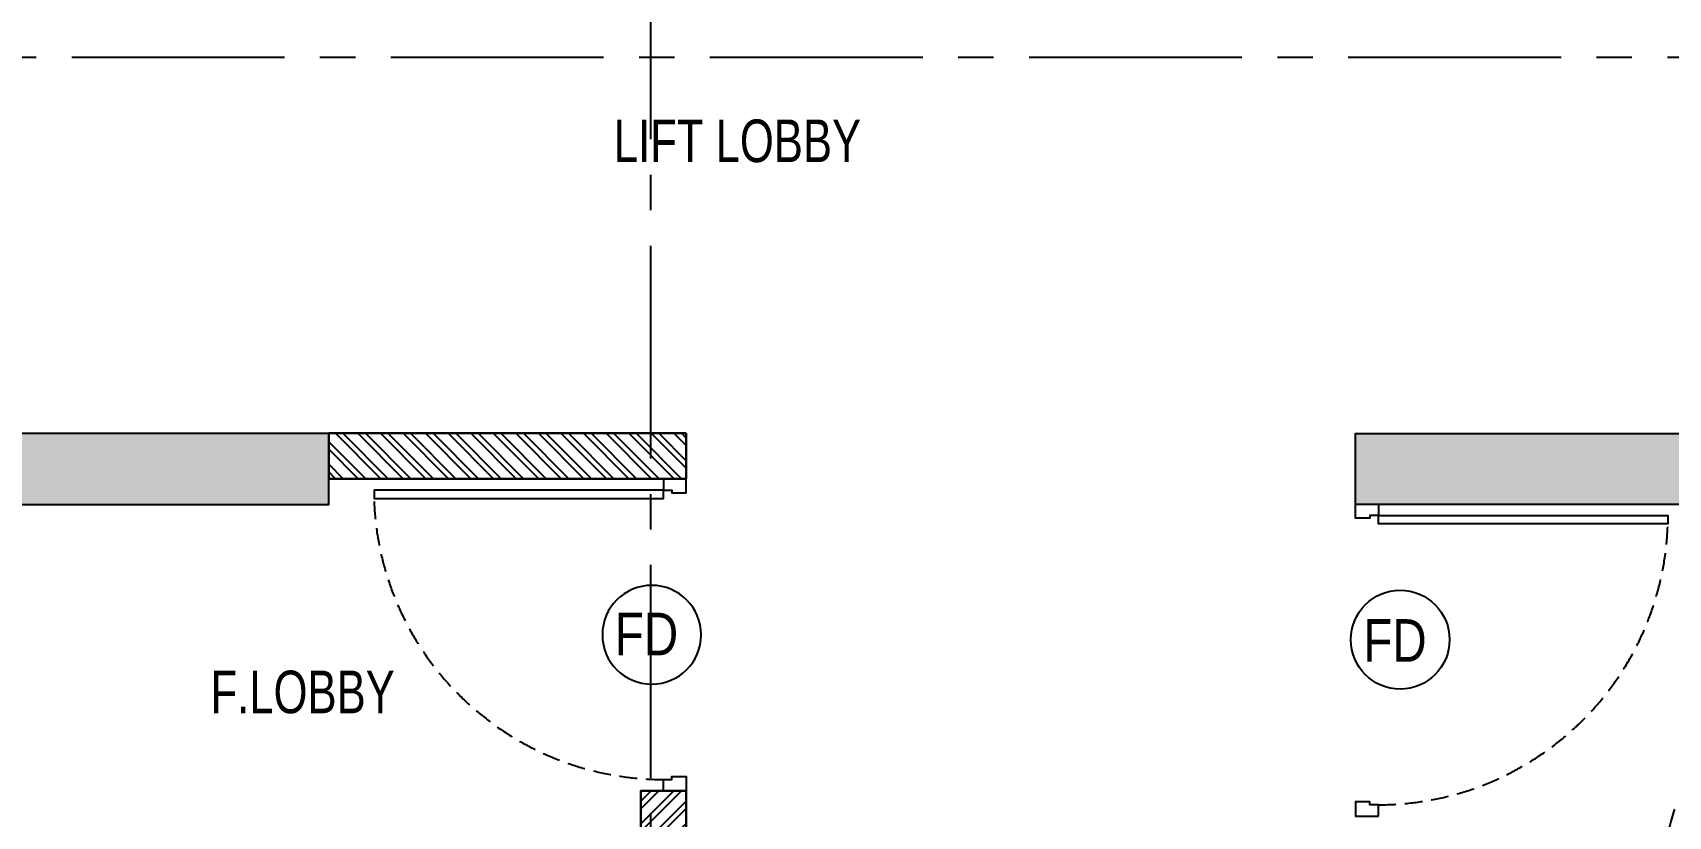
# Model space of a CAD drawing. Header units: millimetres. Extents: x 1181448 to 1317632, y -5734806 to -5633961.
# Drawn here: x 1202789 to 1208554, y -5716724 to -5713962 of the extents above; entities that cross this region are included whole.
import ezdxf
from ezdxf.enums import TextEntityAlignment as Align

# ---------------------------------------------------------------- set-up
doc = ezdxf.new("R2010")
doc.units = ezdxf.units.MM
doc.header["$LTSCALE"] = 1000
doc.header["$MEASUREMENT"] = 0
for name, pattern in [('AUDIT_D_120904163729-0', [0]), ('T8 - TYPICAL FLOOR CORE$0$T10-TYPICAL FLOOR CORE$0$HIDDEN', [0.375, 0.25, -0.125]), ('T8 - TYPICAL FLOOR CORE$1$HIDDEN', [0.375, 0.25, -0.125]), ('T8_REFUGE COLUMNS$0$CENTER2', [1.125, 0.75, -0.125, 0.125, -0.125])]:
    doc.linetypes.add(name, pattern=pattern)
doc.layers.get('0').update_dxf_attribs({"linetype": 'AUDIT_D_120904163729-0'})
for name, color, linetype in [('A_dim', 1, 'Continuous'), ('T8 - TYPICAL FLOOR CORE$0$a-window-no', 125, 'Continuous'), ('T8 - TYPICAL FLOOR CORE$0$T10-TYPICAL FLOOR CORE$0$A-SLAB SUNK-AC LEDGES', 251, 'T8 - TYPICAL FLOOR CORE$0$T10-TYPICAL FLOOR CORE$0$HIDDEN'), ('T8 - TYPICAL FLOOR CORE$1$A-DOOR-FULL', 2, 'Continuous'), ('T8 - TYPICAL FLOOR CORE$1$HATCH', 8, 'Continuous'), ('T8(T9 IS SIMILAR) - REFUGE FLOOR$1$A_rail', 253, 'Continuous'), ('T8_REFUGE COLUMNS$0$A-CENTERLINE', 193, 'T8_REFUGE COLUMNS$0$CENTER2'), ('T8_REFUGE COLUMNS$1$A-RCC COLS', 3, 'Continuous')]:
    doc.layers.add(name, color=color, linetype=linetype)
for name, color, linetype, lineweight in [('T8 - TYPICAL FLOOR CORE$1$a-Text', 4, 'Continuous', 0), ('T8 - TYPICAL FLOOR CORE$1$A-WALL- 160', 6, 'Continuous', 30), ('T8(T9 IS SIMILAR) - REFUGE FLOOR$0$D&W', 8, 'Continuous', 25)]:
    doc.layers.add(name, color=color, linetype=linetype, lineweight=lineweight)
doc.layers.add('T8_REFUGE COLUMNS$0$COL-HATCH', color=7, linetype='Continuous', lineweight=25, true_color=0xa3a3a3)
doc.styles.add('T8 - TYPICAL FLOOR CORE$0$LODHA STANDERD', font='sanss___.ttf')
doc.styles.add('T8 - TYPICAL FLOOR CORE$1$ARIAL ARROW', font='swisscl.ttf')

# ---------------------------------------------------------------- blocks, each defined once
blk = doc.blocks.new('*U177')
for points in [[(0, 0), (0, 1020), (30, 1020), (30, 0)], [(-40, 0), (0, 0), (0, -30), (10, -30), (10, -80), (-40, -80)], [(1060, 0), (1020, 0), (1020, -30), (1010, -30), (1010, -80), (1060, -80)]]:
    blk.add_lwpolyline(points, close=True)
at = {"color": 0, "linetype": 'ByBlock', "ltscale": 0.25}
blk.add_arc((-1.5, -0.6), 1021.5, 0.03474, 87.62699, dxfattribs=at)
blk = doc.blocks.new('T8 - TYPICAL FLOOR CORE$0$WINDOW TAG')
at = {"layer": 'T8 - TYPICAL FLOOR CORE$0$a-window-no'}
blk.add_circle((0, 0), 174.1, dxfattribs=at)
at = {"layer": 'T8 - TYPICAL FLOOR CORE$0$a-window-no', "style": 'T8 - TYPICAL FLOOR CORE$0$LODHA STANDERD'}
blk.add_attdef('WINDOW', text='', height=150, dxfattribs=at).set_placement((11.3, 2.8), align=Align.MIDDLE_CENTER)
blk = doc.blocks.new('*U179')
for points in [[(0, 0), (0, 1020), (-30, 1020), (-30, 0)], [(40, 0), (0, 0), (0, -30), (-10, -30), (-10, -80), (40, -80)], [(-1060, 0), (-1020, 0), (-1020, -30), (-1010, -30), (-1010, -80), (-1060, -80)]]:
    blk.add_lwpolyline(points, close=True)
at = {"color": 0, "linetype": 'ByBlock', "ltscale": 0.25}
blk.add_arc((1.5, -0.6), 1021.5, 92.37301, 179.96526, dxfattribs=at)
blk = doc.blocks.new('T8 - TYPICAL FLOOR CORE')
at = {"layer": 'T8 - TYPICAL FLOOR CORE$0$T10-TYPICAL FLOOR CORE$0$A-SLAB SUNK-AC LEDGES', "linetype": 'ByBlock'}
h = blk.add_hatch(dxfattribs=at)
h.set_pattern_fill('ANSI32', color=256, scale=150, angle=90)
h.set_pattern_definition([(135, (-4511541.844, -6920466.21), (-39.77475644, -39.77475644), []), (135, (-4511541.844, -6920439.695), (-39.77475644, -39.77475644), [])])
h.paths.add_polyline_path([(1205092.2, -5715374), (1203832.2, -5715374), (1203832.2, -5715534), (1205092.2, -5715534)])
h = blk.add_hatch(dxfattribs=at)
h.set_pattern_fill('ANSI32', color=256, scale=150)
h.paths.add_polyline_path([(1205092.2, -5716974.9), (1205092.2, -5716634), (1204932.2, -5716634), (1204932.2, -5716974.9)])
at = {"layer": 'T8 - TYPICAL FLOOR CORE$1$A-WALL- 160', "linetype": 'ByBlock'}
for points in [[(1205092.2, -5715374), (1203832.2, -5715374), (1203832.2, -5715534), (1205092.2, -5715534)], [(1205092.2, -5716974.9), (1205092.2, -5716634), (1204932.2, -5716634), (1204932.2, -5716974.9)]]:
    blk.add_lwpolyline(points, close=True, dxfattribs=at)
at = {"layer": 'T8 - TYPICAL FLOOR CORE$1$HATCH', "linetype": 'T8 - TYPICAL FLOOR CORE$1$HIDDEN'}
blk.add_arc((1210017.8, -5717128.5), 1504.6, 91.98388, 176.71689, dxfattribs=at)
at = {"layer": 'T8 - TYPICAL FLOOR CORE$0$a-window-no'}
ref = blk.add_blockref('T8 - TYPICAL FLOOR CORE$0$WINDOW TAG', (1204970.8, -5716084.1), dxfattribs=dict(at, xscale=-1))
ref.add_attrib('WINDOW', 'FD', dxfattribs={"height": 150, "style": 'T8 - TYPICAL FLOOR CORE$0$LODHA STANDERD', "width": 0.8}).set_placement((1204952.4, -5716081.3), align=Align.MIDDLE_CENTER)
ref = blk.add_blockref('T8 - TYPICAL FLOOR CORE$0$WINDOW TAG', (1207609.3, -5716101.2), dxfattribs=dict(at, rotation=180))
ref.add_attrib('WINDOW', 'FD', dxfattribs={"height": 150, "style": 'T8 - TYPICAL FLOOR CORE$0$LODHA STANDERD', "width": 0.8}).set_placement((1207590.9, -5716104), align=Align.MIDDLE_CENTER)
at = {"layer": 'T8 - TYPICAL FLOOR CORE$1$A-DOOR-FULL', "linetype": 'T8 - TYPICAL FLOOR CORE$1$HIDDEN'}
for name, p, rotation in [('*U179', (1205012.2, -5715574), 90), ('*U177', (1207532.3, -5715663.2), 270)]:
    blk.add_blockref(name, p, dxfattribs=dict(at, rotation=rotation))
at = {"layer": 'T8 - TYPICAL FLOOR CORE$1$a-Text', "linetype": 'ByBlock', "char_height": 150, "style": 'T8 - TYPICAL FLOOR CORE$1$ARIAL ARROW'}
for s, insert, width, attachment_point in [('\\pi1334.6762;LIFT LOBBY', (1203502.5, -5714268.3), 3499.366, 1), ('F.LOBBY', (1204065, -5716362.6), 821.633, 9)]:
    blk.add_mtext(s, dxfattribs=dict(at, insert=insert, width=width, attachment_point=attachment_point))
blk = doc.blocks.new('T8_REFUGE COLUMNS')
at = {"layer": 'T8_REFUGE COLUMNS$0$COL-HATCH', "linetype": 'ByBlock'}
h = blk.add_hatch(color=256, dxfattribs=at)
h.dxf.hatch_style = 1
h.paths.add_polyline_path([(1196932.1, -5715624.9), (1203832.1, -5715624.9), (1203832.1, -5715374.9), (1196932.1, -5715374.9)])
h = blk.add_hatch(color=256, dxfattribs=at)
h.dxf.hatch_style = 1
h.paths.add_polyline_path([(1215612.1, -5715624.9), (1207452.1, -5715624.9), (1207452.1, -5715374.9), (1215612.1, -5715374.9)])
at = {"layer": 'T8_REFUGE COLUMNS$0$A-CENTERLINE'}
for p, q in [((1204967.1, -5719963), (1204967.1, -5698299.6)), ((1229551.2, -5714049.9), (1182156.9, -5714049.9))]:
    blk.add_line(p, q, dxfattribs=at)
at = {"layer": 'T8_REFUGE COLUMNS$1$A-RCC COLS', "linetype": 'ByBlock'}
for points in [[(1196932.1, -5715624.9), (1203832.1, -5715624.9), (1203832.1, -5715374.9), (1196932.1, -5715374.9)], [(1215612.1, -5715624.9), (1207452.1, -5715624.9), (1207452.1, -5715374.9), (1215612.1, -5715374.9)]]:
    blk.add_lwpolyline(points, close=True, dxfattribs=at)
blk = doc.blocks.new('T8(T9 IS SIMILAR) - REFUGE FLOOR')
at = {"layer": 'T8(T9 IS SIMILAR) - REFUGE FLOOR$0$D&W', "linetype": 'ByBlock'}
blk.add_blockref('T8 - TYPICAL FLOOR CORE', (0, 0), dxfattribs=at)
at = {"layer": 'T8(T9 IS SIMILAR) - REFUGE FLOOR$1$A_rail', "linetype": 'ByBlock'}
blk.add_blockref('T8_REFUGE COLUMNS', (0, 0), dxfattribs=at)

msp = doc.modelspace()

# ---------------------------------------------------------------- block references
at = {"layer": 'A_dim', "linetype": 'ByBlock'}
msp.add_blockref('T8(T9 IS SIMILAR) - REFUGE FLOOR', (0, 0), dxfattribs=at)

doc.saveas('drawing.dxf')
